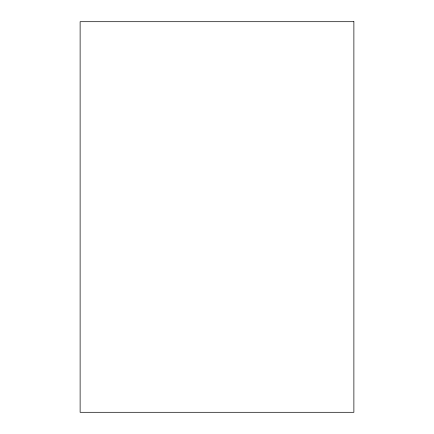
<?xml version="1.0" encoding="UTF-8"?>
<svg xmlns="http://www.w3.org/2000/svg" width="434" height="434" viewBox="0 0 434 434"><rect width="100%" height="100%" fill="white"/><g stroke="black" fill="none" stroke-linecap="round" stroke-linejoin="round"><path stroke-width="0.65" d="M353.878 21.7L80.122 21.7L80.122 412.3L353.878 412.3L353.878 21.7"/></g></svg>
